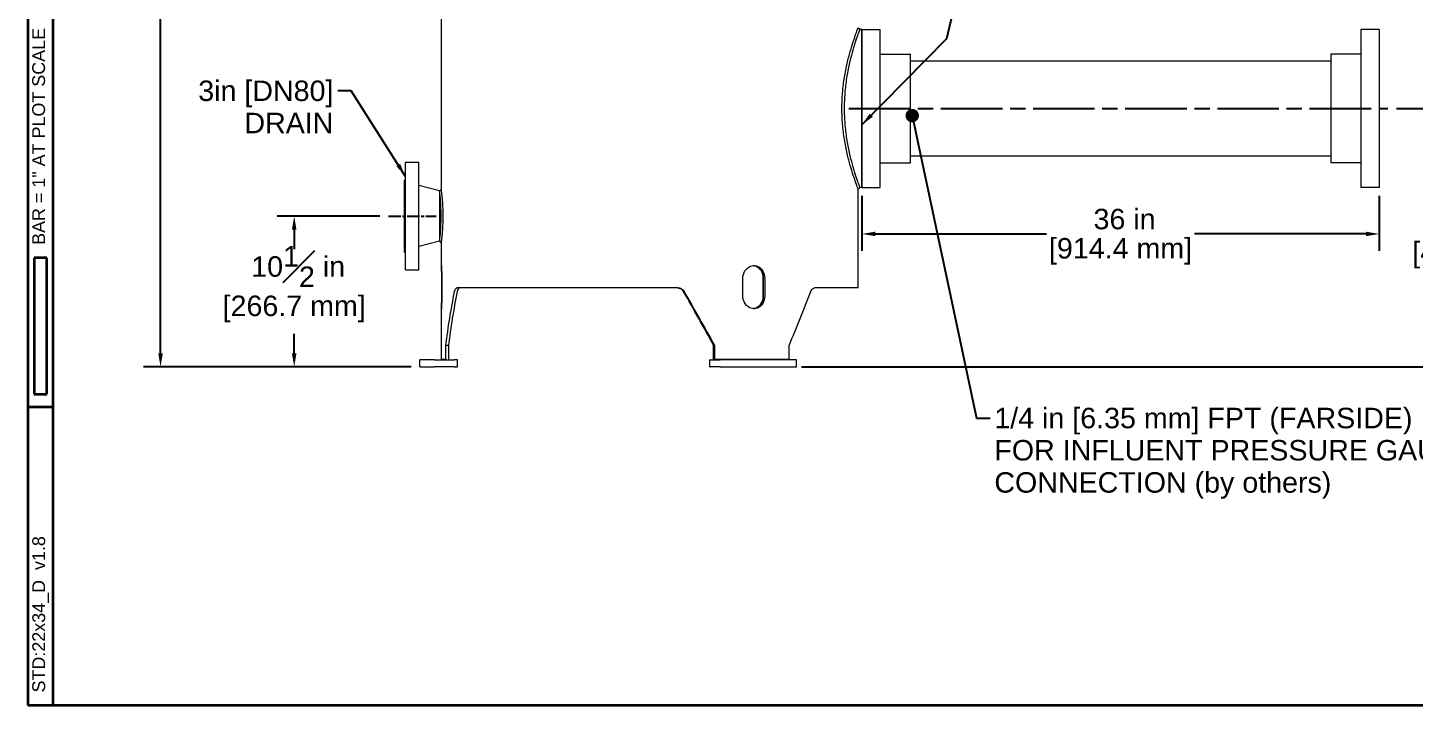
# Model space of a CAD drawing. Header units: inches. Extents: x 12 to 318, y 5 to 204.
# Drawn here: x 11.9 to 108.3, y 4.7 to 51.9 of the extents above; entities that cross this region are included whole.
import ezdxf

# ---------------------------------------------------------------- set-up
doc = ezdxf.new("R2010")
doc.units = ezdxf.units.IN
doc.header["$LTSCALE"] = 9.5
doc.header["$MEASUREMENT"] = 0
doc.linetypes.add('CHAIN', pattern=[0.7087, 0.4724, -0.0591, 0.1181, -0.0591])
doc.layers.get('0').update_dxf_attribs({"lineweight": 25})
for name, color, linetype, lineweight in [('Border', 7, 'Continuous', 35), ('Dimension', 7, 'Continuous', 25), ('Symbol (ANSI)', 7, 'Continuous', 25), ('Visible', 7, 'Continuous', 18)]:
    doc.layers.add(name, color=color, linetype=linetype, lineweight=lineweight)
doc.layers.add('Centerline', color=5, linetype='CHAIN', lineweight=25, true_color=0x0000ff)
doc.styles.add('MEMCOR Medium', font='arial.ttf')
doc.styles.add('Standard A-B-C', font='arial.ttf')
doc.styles.add('Standard D-E', font='arial.ttf')
doc.dimstyles.new('Default (ANSI)$7', dxfattribs={"dimscale": 9.5, "dimtxt": 0.15, "dimasz": 0.098425, "dimexe": 0.125, "dimexo": 0.0625, "dimgap": 0.031496, "dimtad": 0, "dimtih": 1, "dimtoh": 1, "dimdec": 4, "dimzin": 3, "dimdsep": 46, "dimlunit": 5, "dimtxsty": 'MEMCOR Medium', "dimcen": 0.09, "dimdle": 0.393701, "dimclrd": 256, "dimclre": 256, "dimclrt": 256, "dimadec": 0, "dimazin": 1, "dimtfac": 0.8, "dimtofl": 0, "dimtmove": 0, "dimatfit": 3, "dimfxl": 1, "dimfrac": 1, "dimtolj": 1, "dimtzin": 4, "dimlwd": -1, "dimlwe": -1, "dimarcsym": 0})
doc.dimstyles.new('in [mm] D-E NeptuneBenson', dxfattribs={"dimscale": 9.5, "dimtxt": 0.15, "dimasz": 0.098425, "dimexe": 0.125, "dimexo": 0.063, "dimgap": 0.031496, "dimtad": 0, "dimtih": 1, "dimtoh": 1, "dimdec": 4, "dimzin": 3, "dimdsep": 46, "dimlunit": 5, "dimtxsty": 'Standard D-E', "dimcen": 0.09, "dimdle": 0.393701, "dimclrd": 256, "dimclre": 256, "dimclrt": 256, "dimadec": 1, "dimazin": 1, "dimtfac": 1, "dimtofl": 0, "dimtmove": 0, "dimatfit": 3, "dimfxl": 1, "dimfrac": 1, "dimtolj": 1, "dimtzin": 4, "dimlwd": -1, "dimlwe": -1, "dimarcsym": 0})

# ---------------------------------------------------------------- blocks, each defined once
blk = doc.blocks.new('Borders 22x34_D')
at = {"layer": 'Border'}
for p, q in [((1.25, 21.5), (1.25, 0.5)), ((1.437, 0.5), (1.437, 21.312)), ((1.391, 3.781), (1.297, 3.781)), ((1.297, 3.781), (1.297, 2.781)), ((1.391, 2.781), (1.391, 3.781)), ((1.297, 2.781), (1.391, 2.781)), ((1.25, 2.688), (1.437, 2.688)), ((1.25, 0.5), (33.5, 0.5)), ((1.25, 0.5), (7.811, 0.5))]:
    blk.add_line(p, q, dxfattribs=at)
at = {"layer": 'Border', "char_height": 0.094, "attachment_point": 4, "rotation": 90, "style": 'Standard A-B-C'}
for s, insert in [('\\fArial|b0|i0;{\\H0.0940;BAR = 1" AT PLOT SCALE    Doc Group:   Doc Type: }', (1.344, 3.875)), ('\\fArial|b0|i0;{\\H0.0940;STD:22x34_D  v1.8}', (1.344, 0.594))]:
    blk.add_mtext(s, dxfattribs=dict(at, insert=insert))
blk = doc.blocks.new('*D21')
at = {"layer": 'Defpoints', "color": 0, "transparency": 16777216}
for p in [(30.413, 38.814), (36.965, 38.814), (39.156, 28.314)]:
    blk.add_point(p, dxfattribs=at)
at = {"layer": 'Dimension', "transparency": 16777216}
for p, q in [((36.366, 38.814), (29.226, 38.814)), ((30.413, 37.879), (30.413, 36.519)), ((30.413, 29.249), (30.413, 30.61)), ((38.557, 28.314), (29.226, 28.314))]:
    blk.add_line(p, q, dxfattribs=at)
for points in [[(30.258, 37.879), (30.569, 37.879), (30.413, 38.814)], [(30.258, 29.249), (30.569, 29.249), (30.413, 28.314)]]:
    blk.add_solid(points, dxfattribs=at)
at = {"layer": 'Dimension', "transparency": 16777216, "char_height": 1.425, "attachment_point": 5, "style": 'Standard D-E'}
for s, insert in [('\\A1; 10{\\H1x;\\S1#2;} in', (30.413, 35.306)), ('\\A1;[266.7 mm]', (30.413, 32.352))]:
    blk.add_mtext(s, dxfattribs=dict(at, insert=insert))
blk = doc.blocks.new('*D22')
at = {"layer": 'Defpoints', "color": 0, "transparency": 16777216}
for p in [(106.497, 46.314), (113.182, 46.314), (65.111, 28.314)]:
    blk.add_point(p, dxfattribs=at)
at = {"layer": 'Dimension', "transparency": 16777216}
for p, q in [((107.096, 46.314), (114.37, 46.314)), ((113.182, 45.379), (113.182, 39.554)), ((113.182, 29.249), (113.182, 35.075)), ((65.71, 28.314), (114.37, 28.314))]:
    blk.add_line(p, q, dxfattribs=at)
for points in [[(113.027, 45.379), (113.338, 45.379), (113.182, 46.314)], [(113.027, 29.249), (113.338, 29.249), (113.182, 28.314)]]:
    blk.add_solid(points, dxfattribs=at)
at = {"layer": 'Dimension', "transparency": 16777216, "char_height": 1.425, "attachment_point": 5, "style": 'Standard D-E'}
for s, insert in [('\\A1; 18 in', (113.182, 38.341)), ('\\A1;[457.2 mm]', (113.182, 36.102))]:
    blk.add_mtext(s, dxfattribs=dict(at, insert=insert))
blk = doc.blocks.new('*D23')
at = {"layer": 'Defpoints', "color": 0, "transparency": 16777216}
for p in [(69.905, 40.814), (105.905, 40.814), (105.905, 37.574)]:
    blk.add_point(p, dxfattribs=at)
at = {"layer": 'Dimension', "transparency": 16777216}
for p, q in [((69.905, 40.216), (69.905, 36.386)), ((105.905, 40.216), (105.905, 36.386)), ((70.84, 37.574), (82.759, 37.574)), ((104.97, 37.574), (93.051, 37.574))]:
    blk.add_line(p, q, dxfattribs=at)
for points in [[(70.84, 37.73), (70.84, 37.418), (69.905, 37.574)], [(104.97, 37.73), (104.97, 37.418), (105.905, 37.574)]]:
    blk.add_solid(points, dxfattribs=at)
at = {"layer": 'Dimension', "transparency": 16777216, "char_height": 1.425, "attachment_point": 5, "style": 'Standard D-E'}
for s, insert in [('\\A1; 36 in', (87.905, 38.601)), ('\\A1;[914.4 mm]', (87.905, 36.361))]:
    blk.add_mtext(s, dxfattribs=dict(at, insert=insert))
blk = doc.blocks.new('*D24')
at = {"layer": 'Defpoints', "color": 0, "transparency": 16777216}
for p in [(21.114, 92.144), (38.75, 92.144), (39.156, 28.314)]:
    blk.add_point(p, dxfattribs=at)
at = {"layer": 'Dimension', "transparency": 16777216}
for p, q in [((38.151, 92.144), (19.926, 92.144)), ((21.114, 91.209), (21.114, 63.209)), ((21.114, 29.249), (21.114, 57.249)), ((38.557, 28.314), (19.926, 28.314))]:
    blk.add_line(p, q, dxfattribs=at)
for points in [[(20.958, 91.209), (21.269, 91.209), (21.114, 92.144)], [(20.958, 29.249), (21.269, 29.249), (21.114, 28.314)]]:
    blk.add_solid(points, dxfattribs=at)
at = {"layer": 'Dimension', "transparency": 16777216, "char_height": 1.425, "attachment_point": 5, "style": 'Standard D-E'}
for s, insert in [('\\A1; 63{\\H1x;\\S13#16;} in', (21.114, 61.997)), ('\\A1;[1621.3 mm]', (21.114, 59.017))]:
    blk.add_mtext(s, dxfattribs=dict(at, insert=insert))

msp = doc.modelspace()

# ---------------------------------------------------------------- linework, layer by layer
at = {"layer": 'Centerline', "ltscale": 0.952448}
msp.add_line((68.998311, 46.314298), (106.497311, 46.314298), dxfattribs=at)
at = {"layer": 'Centerline', "ltscale": 0.193749}
msp.add_line((36.964811, 38.814298), (40.279811, 38.814298), dxfattribs=at)
at = {"layer": 'Visible'}
for p, q in [((40.654811, 40.688875), (40.654811, 82.924298)), ((69.904811, 51.814298), (69.775838, 51.814298)), ((69.904811, 51.814298), (69.904811, 40.814298)), ((69.904811, 40.814298), (69.904811, 51.814298)), ((69.904811, 51.814298), (71.186061, 51.814298)), ((71.186061, 40.814298), (71.186061, 51.814298)), ((104.623561, 51.814298), (104.623561, 40.814298)), ((105.904811, 51.814298), (104.623561, 51.814298)), ((105.904811, 51.814298), (105.904811, 40.814298)), ((71.186061, 50.095548), (73.279811, 50.095548)), ((73.279811, 42.533048), (73.279811, 50.095548)), ((73.279811, 49.626798), (102.529811, 49.626798)), ((102.529811, 50.095548), (102.529811, 42.533048)), ((104.623561, 50.095548), (102.529811, 50.095548)), ((38.152311, 35.064298), (38.152311, 42.564298)), ((38.152311, 42.564298), (39.092311, 42.564298)), ((39.092311, 35.064298), (39.092311, 42.564298)), ((71.186061, 42.533048), (73.279811, 42.533048)), ((73.279811, 43.001798), (102.529811, 43.001798)), ((104.623561, 42.533048), (102.529811, 42.533048)), ((38.092311, 36.314298), (38.092311, 41.314298)), ((38.092311, 41.314298), (38.152311, 41.314298)), ((40.5302, 40.567715), (39.092311, 40.939298)), ((69.654811, 33.814298), (69.654811, 40.693381)), ((69.904811, 40.814298), (69.775838, 40.814298)), ((69.904811, 40.814298), (71.186061, 40.814298)), ((105.904811, 40.814298), (104.623561, 40.814298)), ((40.543422, 37.178467), (40.543422, 40.450129)), ((40.5302, 37.060881), (39.092311, 36.689298)), ((40.654811, 35.369298), (40.654811, 36.93972)), ((38.092311, 36.314298), (38.152311, 36.314298)), ((38.152311, 35.064298), (39.092311, 35.064298)), ((40.681517, 33.244298), (40.681517, 34.494298)), ((40.681575, 34.494298), (40.681575, 33.244298)), ((57.103852, 33.814298), (41.735964, 33.814298)), ((61.626637, 33.244298), (61.626637, 34.494298)), ((63.047106, 34.494298), (63.047106, 33.244298)), ((63.047831, 33.244298), (63.047831, 34.494298)), ((63.151233, 34.494298), (63.151233, 33.244298)), ((69.654811, 33.814298), (66.620148, 33.814298)), ((40.654811, 28.864298), (40.654811, 32.369298)), ((40.968153, 28.814298), (40.968153, 29.814298)), ((41.151601, 29.814298), (40.968153, 29.814298)), ((41.151601, 29.814298), (41.151601, 28.814298)), ((59.590445, 29.814298), (59.590445, 28.814298)), ((59.591271, 29.814298), (59.64939, 29.814298)), ((59.591271, 28.814298), (59.591271, 29.814298)), ((59.64939, 29.814298), (59.64939, 28.814298)), ((64.842072, 28.858465), (64.842072, 29.814298)), ((39.433155, 28.814298), (39.155687, 28.814298)), ((39.155687, 28.314298), (39.155687, 28.814298)), ((39.155687, 28.314298), (39.433155, 28.314298)), ((40.163688, 28.814298), (39.433155, 28.814298)), ((39.433155, 28.314298), (40.163688, 28.314298)), ((40.163688, 28.814298), (41.535687, 28.814298)), ((41.535687, 28.314298), (40.163688, 28.314298)), ((40.654811, 28.864298), (40.604811, 28.814298)), ((40.654811, 28.864298), (40.966373, 28.864298)), ((40.917448, 28.814298), (40.966373, 28.864298)), ((40.966373, 28.864298), (40.966373, 28.814298)), ((41.785687, 28.814298), (41.535687, 28.814298)), ((41.535687, 28.314298), (41.785687, 28.314298)), ((41.785687, 28.314298), (41.785687, 28.814298)), ((59.366296, 28.814298), (59.332803, 28.814298)), ((59.332803, 28.314298), (59.332803, 28.814298)), ((59.332803, 28.314298), (59.366296, 28.314298)), ((59.366296, 28.814298), (59.648659, 28.814298)), ((60.052296, 28.314298), (59.366296, 28.314298)), ((59.64939, 28.814298), (59.648659, 28.814298)), ((59.649865, 28.814298), (59.64939, 28.814298)), ((59.649865, 28.814298), (60.052296, 28.814298)), ((59.659881, 28.864298), (59.675416, 28.814298)), ((59.659881, 28.814298), (59.659881, 28.864298)), ((59.659881, 28.864298), (64.838177, 28.864298)), ((60.920057, 28.814298), (60.052296, 28.814298)), ((60.052296, 28.314298), (60.920057, 28.314298)), ((65.111219, 28.814298), (60.920057, 28.814298)), ((60.920057, 28.314298), (65.111219, 28.314298)), ((64.871568, 28.814298), (64.838177, 28.864298)), ((65.348929, 28.814298), (65.111219, 28.814298)), ((65.111219, 28.314298), (65.348929, 28.314298)), ((65.348929, 28.314298), (65.348929, 28.814298))]:
    msp.add_line(p, q, dxfattribs=at)
for points, knots in [([(68.62396, 47.976435), (68.644878, 48.145488), (68.668565, 48.312361), (68.749799, 48.821247), (68.815603, 49.151574), (68.955213, 49.761612), (69.028878, 50.041329), (69.169936, 50.536225), (69.242445, 50.768944), (69.37789, 51.180345), (69.440709, 51.35906), (69.544937, 51.64707), (69.586354, 51.756595), (69.641308, 51.900688), (69.654811, 51.935215), (69.654811, 51.935215)], [-82.889839902, -82.889839902, -82.889839902, -82.889839902, -81.603518016, -81.603518016, -78.882118746, -78.882118746, -76.160719477, -76.160719477, -73.441723961, -73.441723961, -70.722728446, -70.722728446, -68.003732931, -68.003732931, -65.284737416, -65.284737416, -65.284737416, -65.284737416]), ([(68.796973, 47.921824), (68.817253, 48.093462), (68.840372, 48.262873), (68.918069, 48.766743), (68.980315, 49.090068), (69.112469, 49.687216), (69.182246, 49.961043), (69.315934, 50.445539), (69.384683, 50.673338), (69.513137, 51.075969), (69.57273, 51.250831), (69.671609, 51.532572), (69.710902, 51.639675), (69.763033, 51.780559), (69.775838, 51.814298), (69.775838, 51.814298)], [4.017791841, 4.017791841, 4.017791841, 4.017791841, 5.321587972, 5.321587972, 7.982381958, 7.982381958, 10.643175944, 10.643175944, 13.301904932, 13.301904932, 15.96063392, 15.96063392, 18.619362908, 18.619362908, 21.278091896, 21.278091896, 21.278091896, 21.278091896]), ([(68.52101, 46.314298), (68.52101, 46.671437), (68.535728, 47.039393), (68.580989, 47.596368), (68.600744, 47.787762), (68.62396, 47.976435)], [0, 0, 0, 0, 2.721399269, 2.721399269, 4.156476653, 4.156476653, 4.156476653, 4.156476653]), ([(68.70193, 46.314298), (68.70193, 46.663483), (68.71581, 47.023339), (68.758057, 47.561998), (68.775975, 47.743118), (68.796973, 47.921824)], [85.112367586, 85.112367586, 85.112367586, 85.112367586, 87.773161572, 87.773161572, 89.130159427, 89.130159427, 89.130159427, 89.130159427]), ([(69.654811, 40.693381), (69.654811, 40.693381), (69.641308, 40.727907), (69.586354, 40.872001), (69.544937, 40.981525), (69.440709, 41.269536), (69.37789, 41.44825), (69.242445, 41.859652), (69.169936, 42.09237), (69.028878, 42.587267), (68.955213, 42.866984), (68.815603, 43.477022), (68.749799, 43.807348), (68.639476, 44.498455), (68.594996, 44.859858), (68.535728, 45.589202), (68.52101, 45.957159), (68.52101, 46.314298)], [-21.761579139, -21.761579139, -21.761579139, -21.761579139, -19.042583623, -19.042583623, -16.323588108, -16.323588108, -13.604592593, -13.604592593, -10.885597078, -10.885597078, -8.164197808, -8.164197808, -5.442798539, -5.442798539, -2.721399269, -2.721399269, 0, 0, 0, 0]), ([(69.775838, 40.814298), (69.775838, 40.814298), (69.763033, 40.848037), (69.710902, 40.98892), (69.671609, 41.096024), (69.57273, 41.377765), (69.513137, 41.552626), (69.384683, 41.955257), (69.315934, 42.183057), (69.182246, 42.667552), (69.112469, 42.941379), (68.980315, 43.538528), (68.918069, 43.861852), (68.813778, 44.538187), (68.771766, 44.8918), (68.71581, 45.605256), (68.70193, 45.965112), (68.70193, 46.314298)], [63.834275689, 63.834275689, 63.834275689, 63.834275689, 66.493004678, 66.493004678, 69.151733666, 69.151733666, 71.810462654, 71.810462654, 74.469191642, 74.469191642, 77.129985628, 77.129985628, 79.790779614, 79.790779614, 82.4515736, 82.4515736, 85.112367586, 85.112367586, 85.112367586, 85.112367586]), ([(40.543422, 40.450129), (40.539454, 40.486667), (40.536262, 40.514906), (40.531463, 40.556958), (40.5302, 40.567715), (40.5302, 40.567715)], [-21.555040944, -21.555040944, -21.555040944, -21.555040944, -20.834811729, -20.834811729, -20.000025539, -20.000025539, -20.000025539, -20.000025539]), ([(40.669896, 40.568373), (40.66543, 40.605281), (40.661825, 40.63393), (40.656285, 40.677587), (40.654811, 40.688875), (40.654811, 40.688875)], [19.898447157, 19.898447157, 19.898447157, 19.898447157, 20.650847634, 20.650847634, 21.548706092, 21.548706092, 21.548706092, 21.548706092]), ([(40.669896, 37.060223), (40.670762, 37.067368), (40.671658, 37.074814), (40.678306, 37.130413), (40.685198, 37.189979), (40.699998, 37.327582), (40.707892, 37.405629), (40.723157, 37.571915), (40.731064, 37.665858), (40.745911, 37.870461), (40.752837, 37.981118), (40.764348, 38.212006), (40.768932, 38.332426), (40.775008, 38.574655), (40.776495, 38.696467), (40.776495, 38.932128), (40.775008, 39.05394), (40.768932, 39.29617), (40.764348, 39.416589), (40.752837, 39.647478), (40.745911, 39.758134), (40.731064, 39.962738), (40.723157, 40.05668), (40.707892, 40.222967), (40.699998, 40.301013), (40.685198, 40.438616), (40.678306, 40.498182), (40.671658, 40.553781), (40.670762, 40.561227), (40.669896, 40.568373)], [8.833161022, 8.833161022, 8.833161022, 8.833161022, 8.978618947, 8.978618947, 9.876477405, 9.876477405, 10.774335864, 10.774335864, 11.672202913, 11.672202913, 12.570069963, 12.570069963, 13.467937012, 13.467937012, 14.365804062, 14.365804062, 15.263671111, 15.263671111, 16.161538161, 16.161538161, 17.05940521, 17.05940521, 17.95727226, 17.95727226, 18.855130718, 18.855130718, 19.752989176, 19.752989176, 19.898447157, 19.898447157, 19.898447157, 19.898447157]), ([(40.543422, 37.178467), (40.54411, 37.184615), (40.544821, 37.191004), (40.550497, 37.242295), (40.556451, 37.297902), (40.569235, 37.426367), (40.576054, 37.499233), (40.589238, 37.654489), (40.596066, 37.7422), (40.608885, 37.933224), (40.614863, 38.036534), (40.624799, 38.252084), (40.628755, 38.364499), (40.633998, 38.590614), (40.635281, 38.704317), (40.635281, 38.924278), (40.633998, 39.037981), (40.628755, 39.264097), (40.624799, 39.376511), (40.614863, 39.592062), (40.608885, 39.695371), (40.596066, 39.886396), (40.589238, 39.974106), (40.576054, 40.129362), (40.569235, 40.202229), (40.556451, 40.330694), (40.550497, 40.386301), (40.544821, 40.437591), (40.54411, 40.44398), (40.543422, 40.450129)], [-18.561389717, -18.561389717, -18.561389717, -18.561389717, -18.437078693, -18.437078693, -17.599032865, -17.599032865, -16.760987036, -16.760987036, -15.922935335, -15.922935335, -15.084883635, -15.084883635, -14.246831934, -14.246831934, -13.408780233, -13.408780233, -12.570728533, -12.570728533, -11.732676832, -11.732676832, -10.894625131, -10.894625131, -10.05657343, -10.05657343, -9.218527602, -9.218527602, -8.380481773, -8.380481773, -8.25617075, -8.25617075, -8.25617075, -8.25617075]), ([(40.5302, 37.060881), (40.5302, 37.060881), (40.531474, 37.071723), (40.53629, 37.113937), (40.539471, 37.142087), (40.543422, 37.178467)], [-6.666689871, -6.666689871, -6.666689871, -6.666689871, -5.828584372, -5.828584372, -5.111283927, -5.111283927, -5.111283927, -5.111283927]), ([(40.654811, 36.93972), (40.654811, 36.93972), (40.656285, 36.951009), (40.661825, 36.994665), (40.66543, 37.023314), (40.669896, 37.060223)], [7.182902031, 7.182902031, 7.182902031, 7.182902031, 8.080760489, 8.080760489, 8.833161022, 8.833161022, 8.833161022, 8.833161022]), ([(40.681517, 34.494298), (40.681517, 34.672977), (40.677817, 34.851244), (40.672684, 34.99743), (40.667387, 35.1483), (40.660956, 35.264184), (40.657543, 35.32323), (40.654238, 35.380409), (40.653989, 35.38411), (40.656952, 35.333677), (40.66006, 35.280774), (40.666485, 35.168413), (40.671979, 35.018415), (40.677473, 34.868417), (40.681575, 34.681618), (40.681575, 34.494298)], [0, 0, 0, 0, 0.61261454, 0.61261454, 0.61261454, 1.244859069, 1.244859069, 1.244859069, 1.857111889, 1.857111889, 1.857111889, 2.499352271, 2.499352271, 2.499352271, 3.141592654, 3.141592654, 3.141592654, 3.141592654]), ([(61.626637, 34.494298), (61.626637, 34.672977), (61.677533, 34.851244), (61.769554, 34.99743), (61.864523, 35.1483), (62.002739, 35.264184), (62.156708, 35.32323), (62.305808, 35.380409), (62.46881, 35.38411), (62.616642, 35.333677), (62.771714, 35.280774), (62.909326, 35.168413), (63.004278, 35.018415), (63.099229, 34.868417), (63.151233, 34.681618), (63.151233, 34.494298)], [0, 0, 0, 0, 0.61261454, 0.61261454, 0.61261454, 1.244859069, 1.244859069, 1.244859069, 1.857111889, 1.857111889, 1.857111889, 2.499352271, 2.499352271, 2.499352271, 3.141592654, 3.141592654, 3.141592654, 3.141592654]), ([(62.354673, 35.367321), (62.411005, 35.363301), (62.46673, 35.35198), (62.520418, 35.333327), (62.673251, 35.280229), (62.808821, 35.167831), (62.902355, 35.01792), (62.995889, 34.868008), (63.047106, 34.681412), (63.047106, 34.494298)], [1.633164312, 1.633164312, 1.633164312, 1.633164312, 1.858524886, 1.858524886, 1.858524886, 2.50005877, 2.50005877, 2.50005877, 3.141592654, 3.141592654, 3.141592654, 3.141592654]), ([(63.047831, 34.494298), (63.047831, 34.673475), (63.000979, 34.852235), (62.914765, 34.998653), (62.826096, 35.14924), (62.69596, 35.264806), (62.547386, 35.323588), (62.485591, 35.348037), (62.420724, 35.362629), (62.35504, 35.367318)], [-3.141592654, -3.141592654, -3.141592654, -3.141592654, -2.527269078, -2.527269078, -2.527269078, -1.895451809, -1.895451809, -1.895451809, -1.632667888, -1.632667888, -1.632667888, -1.632667888]), ([(41.576919, 33.564298), (41.597769, 33.666545), (41.632219, 33.746633), (41.673485, 33.785874), (41.693221, 33.804641), (41.71443, 33.814298), (41.735964, 33.814298)], [0.523598776, 0.523598776, 0.523598776, 0.523598776, 1.231988779, 1.231988779, 1.231988779, 1.570796327, 1.570796327, 1.570796327, 1.570796327]), ([(41.909484, 33.814298), (41.865005, 33.814298), (41.822228, 33.770742), (41.790339, 33.693811), (41.775126, 33.657111), (41.762321, 33.613115), (41.752495, 33.564298)], [-1.570796327, -1.570796327, -1.570796327, -1.570796327, -0.861817447, -0.861817447, -0.861817447, -0.523598776, -0.523598776, -0.523598776, -0.523598776]), ([(57.077788, 33.814298), (57.194114, 33.814298), (57.309736, 33.770742), (57.397738, 33.693811), (57.439719, 33.657111), (57.475514, 33.613115), (57.503135, 33.564298)], [-1.570796327, -1.570796327, -1.570796327, -1.570796327, -0.861817447, -0.861817447, -0.861817447, -0.523598776, -0.523598776, -0.523598776, -0.523598776]), ([(57.503992, 33.564298), (57.446093, 33.66663), (57.351397, 33.746764), (57.24184, 33.785971), (57.189576, 33.804675), (57.134142, 33.814298), (57.078649, 33.814298)], [0, 0, 0, 0, 0.70897888, 0.70897888, 0.70897888, 1.047197551, 1.047197551, 1.047197551, 1.047197551]), ([(57.103852, 33.814298), (57.221603, 33.814298), (57.338644, 33.770817), (57.427768, 33.694003), (57.470395, 33.657264), (57.506736, 33.6132), (57.534768, 33.564298)], [-1.047197551, -1.047197551, -1.047197551, -1.047197551, -0.338807547, -0.338807547, -0.338807547, 0, 0, 0, 0]), ([(66.348209, 33.564298), (66.385977, 33.666545), (66.447367, 33.746633), (66.516995, 33.785874), (66.550297, 33.804641), (66.585356, 33.814298), (66.620148, 33.814298)], [0.523598776, 0.523598776, 0.523598776, 0.523598776, 1.231988779, 1.231988779, 1.231988779, 1.570796327, 1.570796327, 1.570796327, 1.570796327]), ([(40.681575, 33.244298), (40.681575, 33.065619), (40.677872, 32.887351), (40.672732, 32.741165), (40.667428, 32.590295), (40.660987, 32.474411), (40.657562, 32.415366), (40.654245, 32.358187), (40.653984, 32.354485), (40.656935, 32.404918), (40.660031, 32.457821), (40.666446, 32.570183), (40.671932, 32.720181), (40.677418, 32.870178), (40.681517, 33.056978), (40.681517, 33.244298)], [0, 0, 0, 0, 0.61261454, 0.61261454, 0.61261454, 1.244859069, 1.244859069, 1.244859069, 1.857111889, 1.857111889, 1.857111889, 2.499352271, 2.499352271, 2.499352271, 3.141592654, 3.141592654, 3.141592654, 3.141592654]), ([(63.151233, 33.244298), (63.151233, 33.065619), (63.104037, 32.887351), (63.017151, 32.741165), (62.927481, 32.590295), (62.795698, 32.474411), (62.645148, 32.415366), (62.499358, 32.358187), (62.33661, 32.354485), (62.185822, 32.404918), (62.027649, 32.457821), (61.883619, 32.570183), (61.78318, 32.720181), (61.68274, 32.870178), (61.626637, 33.056978), (61.626637, 33.244298)], [0, 0, 0, 0, 0.61261454, 0.61261454, 0.61261454, 1.244859069, 1.244859069, 1.244859069, 1.857111889, 1.857111889, 1.857111889, 2.499352271, 2.499352271, 2.499352271, 3.141592654, 3.141592654, 3.141592654, 3.141592654]), ([(63.047106, 33.244298), (63.047106, 33.06512), (63.000252, 32.88636), (62.914034, 32.739943), (62.825362, 32.589356), (62.695222, 32.473789), (62.546642, 32.415007), (62.484962, 32.390605), (62.42022, 32.376021), (62.354661, 32.371304)], [0, 0, 0, 0, 0.614323575, 0.614323575, 0.614323575, 1.246140845, 1.246140845, 1.246140845, 1.508428341, 1.508428341, 1.508428341, 1.508428341]), ([(62.355052, 32.371248), (62.411508, 32.375245), (62.467359, 32.386575), (62.521163, 32.405268), (62.67399, 32.458366), (62.809555, 32.570764), (62.903085, 32.720676), (62.996616, 32.870588), (63.047831, 33.057184), (63.047831, 33.244298)], [-1.508924766, -1.508924766, -1.508924766, -1.508924766, -1.283067767, -1.283067767, -1.283067767, -0.641533884, -0.641533884, -0.641533884, 0, 0, 0, 0])]:
    msp.add_open_spline(points, degree=3, knots=knots, dxfattribs=at)
for points in [[(69.654811, 51.935215), (69.695148, 51.894905), (69.7355, 51.854608), (69.775838, 51.814298)], [(40.5302, 40.567715), (40.571733, 40.608105), (40.613277, 40.648485), (40.654811, 40.688875)], [(69.775838, 40.814298), (69.7355, 40.773988), (69.695148, 40.733691), (69.654811, 40.693381)], [(40.654811, 36.93972), (40.613277, 36.980111), (40.571733, 37.020491), (40.5302, 37.060881)], [(40.968153, 29.814298), (41.11834, 31.064298), (41.322026, 32.314298), (41.576919, 33.564298)], [(41.752495, 33.564298), (41.500898, 32.314298), (41.299846, 31.064298), (41.151601, 29.814298)], [(57.503135, 33.564298), (58.210387, 32.314298), (58.908777, 31.064298), (59.590445, 29.814298)], [(59.591271, 29.814298), (58.909616, 31.064298), (58.211237, 32.314298), (57.503992, 33.564298)], [(57.534768, 33.564298), (58.251277, 32.314298), (58.958806, 31.064298), (59.64939, 29.814298)], [(64.842072, 29.814298), (65.382545, 31.064298), (65.886481, 32.314298), (66.348209, 33.564298)]]:
    msp.add_open_spline(points, degree=3, dxfattribs=at)

# ---------------------------------------------------------------- block references
at = {"xscale": 9.5, "yscale": 9.5, "zscale": 9.5}
msp.add_blockref('Borders 22x34_D', (0, 0), dxfattribs=at)

# ---------------------------------------------------------------- texts
at = {"layer": 'Symbol (ANSI)', "char_height": 1.42500005, "line_spacing_factor": 0.944221, "style": 'MEMCOR Medium'}
for s, insert, width, attachment_point in [('\\fArial|b0|i0;3in [DN80]\\P\\fArial|b0|i0;DRAIN', (33.142855, 48.254095), 9.40369734, 3), ('\\fArial|b0|i0;1/4 in [6.35 mm] FPT (FARSIDE) \\P\\fArial|b0|i0;FOR INFLUENT PRESSURE GAUGE \\P\\fArial|b0|i0;CONNECTION (by others)', (79.123673, 25.467514), 34.29775445, 1)]:
    msp.add_mtext(s, dxfattribs=dict(at, insert=insert, width=width, attachment_point=attachment_point))

# ---------------------------------------------------------------- dimensions: what is measured, and where the dimension line sits
at = {"layer": 'Dimension'}
for base, p1, p2, angle, text, override, picture, middle in [((21.113659, 92.144298), (39.155687, 28.314298), (38.749811, 92.144298), 90, ' <> in\\X[1621.3 mm]', {"dimgap": 0.031496, "dimdec": 4, "dimpost": '', "dimtol": 0, "dimlim": 0, "dimtp": 0, "dimtm": 0, "dimtdec": 2, "dimatfit": 1}, '*D24', (21.113659, 60.229298)), ((113.182431, 46.314298), (65.111219, 28.314298), (106.497311, 46.314298), 90, ' <> in\\X[457.2 mm]', {"dimgap": 0.031496, "dimdec": 4, "dimpost": '', "dimtol": 0, "dimlim": 0, "dimtp": 0, "dimtm": 0, "dimtdec": 2, "dimatfit": 1}, '*D22', (113.182431, 37.314298)), ((105.904811, 37.573749), (69.904811, 40.814298), (105.904811, 40.814298), 180, ' <> in\\X[914.4 mm]', {"dimgap": 0.031496, "dimtih": 0, "dimtoh": 0, "dimdec": 4, "dimpost": '', "dimtol": 0, "dimlim": 0, "dimtp": 0, "dimtm": 0, "dimtdec": 2, "dimatfit": 1}, '*D23', (87.904811, 37.573749)), ((30.41335, 38.814298), (39.155687, 28.314298), (36.964811, 38.814298), 90, ' <> in\\X[266.7 mm]', {"dimgap": 0.031496, "dimdec": 4, "dimpost": '', "dimtol": 0, "dimlim": 0, "dimtp": 0, "dimtm": 0, "dimtdec": 2, "dimatfit": 1}, '*D21', (30.41335, 33.564298))]:
    dim = msp.add_linear_dim(base=base, p1=p1, p2=p2, angle=angle, text=text, dimstyle='in [mm] D-E NeptuneBenson', override=override, dxfattribs=at)
    dim.commit()
    dim.dimension.update_dxf_attribs({"geometry": picture, "text_midpoint": middle, "dimtype": 160})

# ---------------------------------------------------------------- leaders
at = {"layer": 'Symbol (ANSI)', "annotation_type": 0, "has_hookline": 1}
for points, override, hookline_direction, text_width in [([(69.904811, 45.179472), (75.82651, 51.178138), (77.397634, 57.948012), (78.332674, 57.948012)], {"dimtad": 0}, 0, 26.167122), ([(38.152311, 41.58485), (34.377107, 47.541595), (33.442067, 47.541595)], {"dimtad": 0}, 1, 9.192514), ([(73.410742, 45.814109), (77.889422, 24.755014), (78.824461, 24.755014)], {"dimasz": 0.098425, "dimtad": 0, "dimldrblk": 'Dot'}, 0, 33.466116)]:
    msp.add_leader(points, dimstyle='Default (ANSI)$7', override=override, dxfattribs=dict(at, hookline_direction=hookline_direction, text_width=text_width))

doc.saveas('drawing.dxf')
